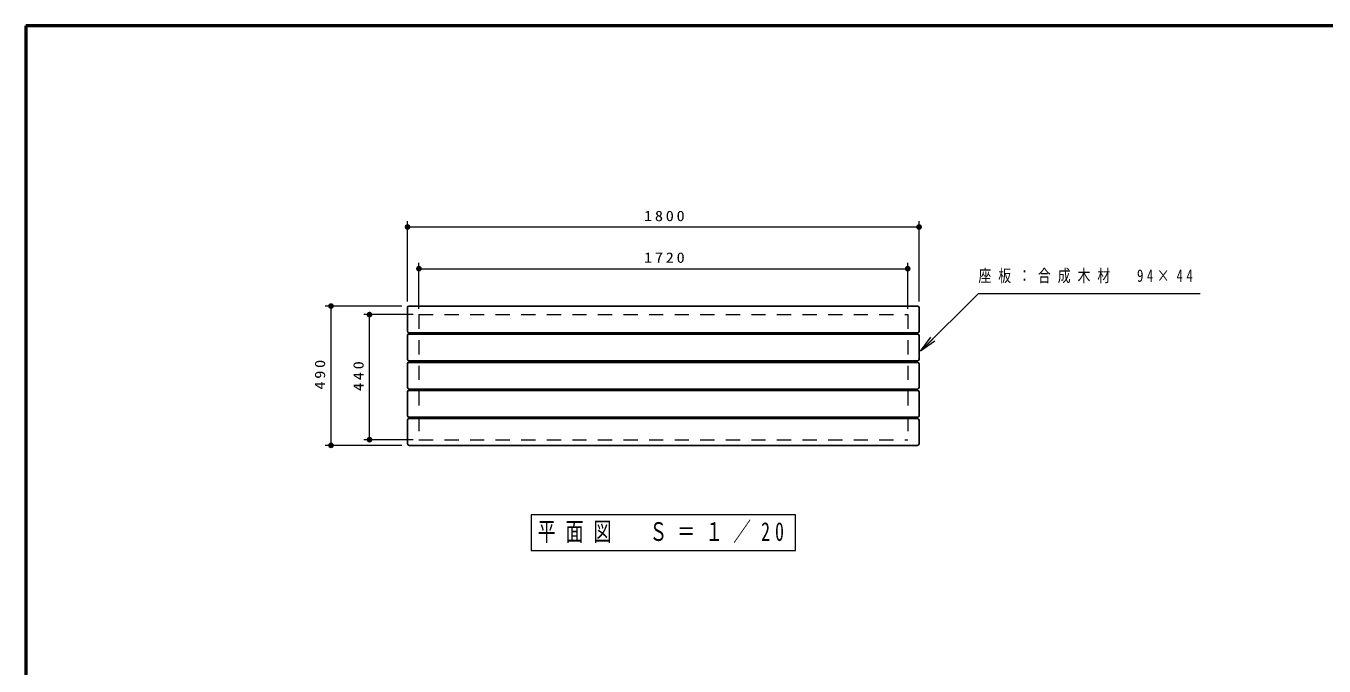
# Model space of a CAD drawing. Units: millimetres on the paper, scale 1:20. Extents: x -365 to 0, y -5 to 257.
# Drawn here: x -365 to -136.6, y 144.4 to 257 of the extents above; entities that cross this region are included whole.
import ezdxf

# ---------------------------------------------------------------- set-up
doc = ezdxf.new("R2010")
doc.units = ezdxf.units.MM
doc.linetypes.add('USER1', pattern=[4.5, 2.5, -2])
doc.layers.add('LY_1', color=7, linetype='Continuous', lineweight=25)
doc.layers.add('LY_3', color=7, linetype='Continuous', lineweight=13)
doc.styles.add('ＭＳ ゴシック', font='')
doc.styles.get('ＭＳ ゴシック').set_extended_font_data('MS Gothic')

# ---------------------------------------------------------------- blocks, each defined once
blk = doc.blocks.new('filled_dot')
at = {"color": 0, "linetype": 'Continuous', "lineweight": -2, "const_width": 1.25}
blk.add_lwpolyline([(-0.625, 0, 1), (0.625, 0, 1)], format="xyb", close=True, dxfattribs=at)

msp = doc.modelspace()

# ---------------------------------------------------------------- linework, layer by layer
at = {"layer": 'LY_1', "lineweight": 13}
for p, q in [((-297.854, 208.51), (-297.854, 222.643)), ((-297.854, 221.643), (-207.854, 221.643)), ((-207.854, 208.51), (-207.854, 222.643)), ((-295.854, 207.235), (-295.854, 215.312)), ((-209.854, 207.235), (-209.854, 215.312)), ((-295.854, 214.312), (-209.854, 214.312)), ((-298.854, 207.735), (-312.326, 207.735)), ((-311.326, 183.235), (-311.326, 207.735)), ((-296.854, 206.235), (-305.549, 206.235)), ((-304.549, 184.235), (-304.549, 206.235)), ((-207.578, 199.797), (-205.81, 202.272)), ((-207.578, 199.797), (-205.457, 201.918)), ((-205.103, 201.565), (-207.578, 199.797)), ((-298.854, 183.235), (-312.326, 183.235)), ((-296.854, 184.235), (-305.549, 184.235)), ((-229.604, 171.035), (-276.104, 171.035)), ((-276.104, 171.035), (-276.104, 164.735)), ((-229.604, 164.735), (-229.604, 171.035)), ((-276.104, 164.735), (-229.604, 164.735))]:
    msp.add_line(p, q, dxfattribs=at)
at = {"layer": 'LY_1'}
for p, q in [((-297.854, 207.485), (-297.854, 203.285)), ((-297.604, 207.735), (-208.104, 207.735)), ((-207.854, 207.485), (-207.854, 203.285)), ((-297.854, 202.535), (-297.854, 198.335)), ((-297.604, 203.035), (-208.104, 203.035)), ((-297.604, 202.785), (-208.104, 202.785)), ((-207.854, 202.535), (-207.854, 198.335)), ((-297.854, 197.585), (-297.854, 193.385)), ((-297.604, 198.085), (-208.104, 198.085)), ((-297.604, 197.835), (-208.104, 197.835)), ((-207.854, 197.585), (-207.854, 193.385)), ((-297.854, 192.635), (-297.854, 188.435)), ((-297.604, 193.135), (-208.104, 193.135)), ((-297.604, 192.885), (-208.104, 192.885)), ((-207.854, 192.635), (-207.854, 188.435)), ((-297.854, 187.685), (-297.854, 183.485)), ((-297.604, 188.185), (-208.104, 188.185)), ((-297.604, 187.935), (-208.104, 187.935)), ((-207.854, 187.685), (-207.854, 183.485)), ((-297.604, 183.235), (-208.104, 183.235))]:
    msp.add_line(p, q, dxfattribs=at)
at = {"layer": 'LY_1', "linetype": 'USER1', "lineweight": 13}
for p, q in [((-295.854, 206.235), (-209.854, 206.235)), ((-295.854, 206.235), (-295.854, 184.235)), ((-209.854, 206.235), (-209.854, 184.235)), ((-295.854, 184.235), (-209.854, 184.235))]:
    msp.add_line(p, q, dxfattribs=at)
at = {"layer": 'LY_1', "lineweight": 13}
msp.add_lwpolyline([(-207.578, 199.797), (-197.411, 209.964), (-158.399, 209.964)], dxfattribs=at)
at = {"layer": 'LY_1'}
for centre, start, end in [((-297.604, 207.485), 90, 180), ((-208.104, 207.485), 0, 90), ((-297.604, 203.285), 179.99999, 270), ((-208.104, 203.285), 270, 0), ((-297.604, 202.535), 90, 180), ((-208.104, 202.535), 0, 90), ((-297.604, 198.335), 179.99999, 270), ((-297.604, 197.585), 90, 180), ((-208.104, 198.335), 270, 0), ((-208.104, 197.585), 0, 90), ((-297.604, 193.385), 179.99999, 270), ((-297.604, 192.635), 90, 180), ((-208.104, 193.385), 270, 0), ((-208.104, 192.635), 0, 90), ((-297.604, 188.435), 179.99999, 270), ((-297.604, 187.685), 90, 180), ((-208.104, 188.435), 270, 0), ((-208.104, 187.685), 0, 90), ((-297.604, 183.485), 179.99999, 270), ((-208.104, 183.485), 270, 0)]:
    msp.add_arc(centre, 0.25, start, end, dxfattribs=at)
at = {"layer": 'LY_3', "lineweight": 50}
for p, q in [((-365, 257), (-365, 0)), ((0, 257), (-365, 257))]:
    msp.add_line(p, q, dxfattribs=at)

# ---------------------------------------------------------------- block references
at = {"layer": 'LY_1', "lineweight": 13, "xscale": 0.4, "yscale": 0.4}
for p in [(-297.854, 221.643), (-295.854, 214.312)]:
    msp.add_blockref('filled_dot', p, dxfattribs=at)
for p, rotation in [((-207.854, 221.643), 180), ((-209.854, 214.312), 180), ((-311.326, 207.735), 270), ((-304.549, 206.235), 270), ((-311.326, 183.235), 90), ((-304.549, 184.235), 90)]:
    msp.add_blockref('filled_dot', p, dxfattribs=dict(at, rotation=rotation))

# ---------------------------------------------------------------- texts
at = {"layer": 'LY_1', "style": 'ＭＳ ゴシック'}
for s, insert, char_height, attachment_point in [('\\T1.33;\\W1.15;1800', (-252.433, 222.643), 1.833, 8), ('\\T1.33;\\W1.15;1720', (-252.43, 215.312), 1.833, 8), ('\\T1.55;\\W0.75;座板：合成木材\u300094×44', (-197.399, 212.964), 2.199, 4), ('\\T1.56;\\W0.7;平面図\u3000Ｓ＝１／20', (-252.854, 167.885), 3.299, 5)]:
    msp.add_mtext(s, dxfattribs=dict(at, insert=insert, char_height=char_height, attachment_point=attachment_point))
at = {"layer": 'LY_1', "char_height": 1.833, "attachment_point": 8, "rotation": 90, "style": 'ＭＳ ゴシック'}
for s, insert in [('\\T1.33;\\W1.15;490', (-312.326, 195.9)), ('\\T1.33;\\W1.15;440', (-305.549, 195.65))]:
    msp.add_mtext(s, dxfattribs=dict(at, insert=insert))

doc.saveas('drawing.dxf')
